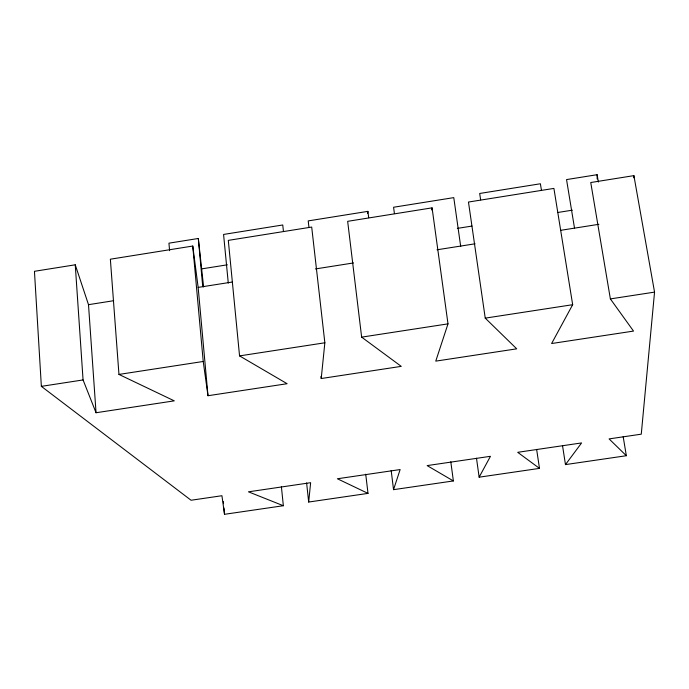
<?xml version="1.0" encoding="UTF-8"?>
<svg xmlns="http://www.w3.org/2000/svg" width="689" height="689" viewBox="0 0 689 689"><rect width="100%" height="100%" fill="white"/><g stroke="black" fill="none" stroke-linecap="round" stroke-linejoin="round"><path stroke-width="1.03" d="M633.802 177.788L633.897 175.635L590.749 182.525L610.376 298.905L633.518 331.09L551.613 343.527L572.671 304.702L553.904 188.407L468.468 202.041L485.237 318.137L516.716 348.832L435.758 361.131L447.996 323.864L432.072 207.854L347.661 221.324L361.639 337.136L401.256 366.367L321.22 378.528L320.988 376.401M633.897 175.635L654.55 292.119L641.27 434.173L609.093 438.902L626.344 455.722L565.471 464.601L562.517 445.594M365.73 474.23L368.004 493.384L308.672 502.04L310.636 482.696L248.462 491.825L283.351 505.726L281.388 486.606M321.22 378.528L324.855 342.786L311.695 227.06L228.3 240.375L239.557 355.894L287.124 383.713L207.992 395.727L203.221 361.475L192.765 246.042L110.361 259.202L118.956 374.428L174.274 400.852L96.047 412.737L83.068 379.94L75.247 264.8L34.45 271.311L41.357 386.357L191.068 500.248L221.927 495.718L224.519 514.304L283.351 505.726M367.582 213.487L367.9 211.359L308.216 220.902L308.939 227.258M431.564 209.921L432.072 207.854M450.795 461.742L453.379 480.939L393.54 489.664L400.137 469.562L337.403 478.769L368.004 493.384M536.636 449.392L539.487 468.382L479.131 477.184L490.456 456.307L427.146 465.6L453.379 480.939M565.471 464.601L581.594 442.932L517.706 452.311L539.487 468.382M203.617 286.96L198.32 238.48L168.943 243.174L169.589 250.675M598.371 182.06L597.113 174.696L566.539 179.588L574.48 227.956M201.955 268.839L227.37 264.809M457.341 228.386L471.982 226.07M557.642 212.505L572.404 210.162M75.247 264.8L88.502 304.676L113.694 300.705M207.992 395.727L198.148 287.408L232.115 282.059M315.39 268.943L353.509 262.94M437.015 249.788L475.057 243.803M560.932 230.281L598.905 224.295M41.357 386.357L83.068 379.94M118.956 374.428L203.221 361.475M239.557 355.894L324.855 342.786M361.639 337.136L447.996 323.864M485.237 318.137L572.671 304.702M610.376 298.905L654.55 292.119M623.175 436.697L626.344 455.722M541.408 190.069L540.4 183.765L479.69 193.471L480.629 199.853M460.708 246.516L453.775 197.622L393.583 207.251L394.409 213.616M476.495 458.219L479.131 477.184M192.765 246.042L198.148 287.408M367.9 211.359L368.693 217.724M391.18 470.492L393.54 489.664M283.437 231.332L282.748 224.976L223.572 234.441L228.283 283.11M306.614 482.903L308.672 502.04M223.348 501.575L223.546 503.693M223.934 507.939L224.519 514.304M198.32 238.48L202.747 286.693M88.502 304.676L96.047 412.737M597.113 174.696L597.174 178.976"/></g></svg>
